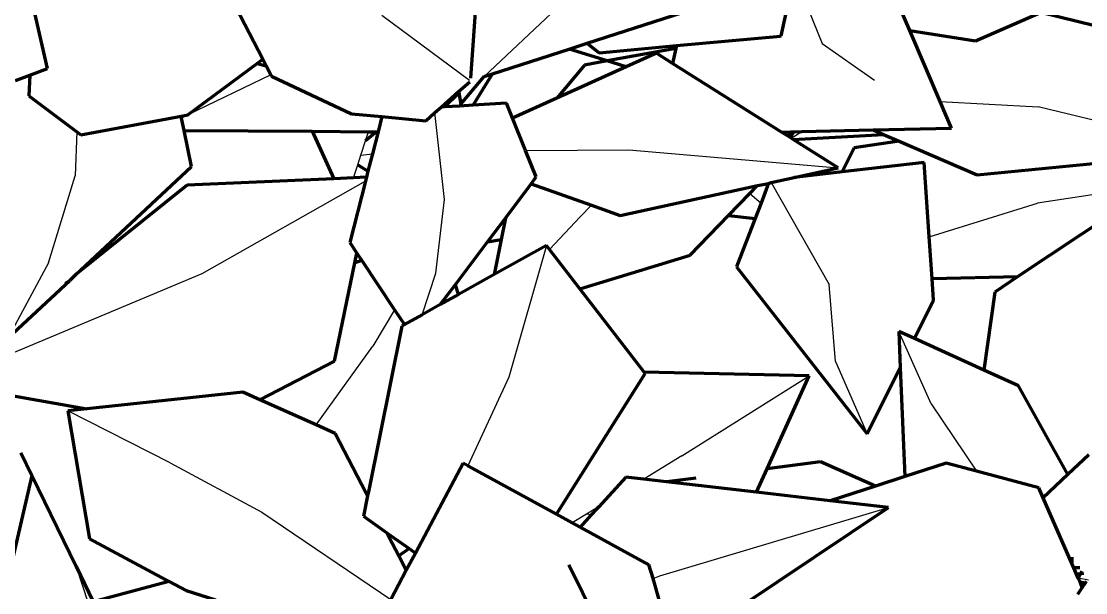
# Model space of a CAD drawing. Header units: millimetres. Extents: x 4307 to 31003, y 2809 to 20009.
# Drawn here: x 7598.8 to 7672.6, y 8094.9 to 8134.5 of the extents above; entities that cross this region are included whole.
import ezdxf

# ---------------------------------------------------------------- set-up
doc = ezdxf.new("R2010")
doc.units = ezdxf.units.MM
doc.layers.add('ProfileEdges', color=7, linetype='Continuous')

msp = doc.modelspace()

# ---------------------------------------------------------------- linework, layer by layer
for p, q in [((7638.289, 8137.678), (7630.863, 8130.695)), ((7652.387, 8137.737), (7654.293, 8132.995)), ((7623.783, 8134.959), (7629.847, 8130.45)), ((7654.293, 8132.995), (7657.934, 8130.457)), ((7616.092, 8130.808), (7610.343, 8128.043)), ((7662.477, 8128.962), (7669.267, 8128.601)), ((7678.103, 8126.457), (7669.267, 8128.601)), ((7610.343, 8128.043), (7609.901, 8127.805)), ((7628.122, 8122.172), (7627.466, 8128.204)), ((7602.652, 8126.864), (7602.535, 8123.807)), ((7622.333, 8125.239), (7622.658, 8126.245)), ((7622.658, 8126.245), (7622.862, 8126.876)), ((7652.146, 8126.429), (7652.888, 8126.884)), ((7633.746, 8125.57), (7640.911, 8125.615)), ((7640.911, 8125.615), (7655.417, 8124.368)), ((7622.119, 8124.576), (7622.333, 8125.239)), ((7622.333, 8125.239), (7623.13, 8125.342)), ((7621.828, 8123.676), (7622.119, 8124.576)), ((7600.68, 8117.79), (7602.535, 8123.807)), ((7622.648, 8123.454), (7611.314, 8117.016)), ((7650.761, 8123.353), (7654.793, 8116.275)), ((7649.277, 8122.587), (7650.065, 8121.932)), ((7677.358, 8123.166), (7669.215, 8121.93)), ((7627.517, 8117.072), (7628.122, 8122.172)), ((7637.536, 8120.966), (7638.324, 8121.78)), ((7661.72, 8119.581), (7669.215, 8121.93)), ((7637.536, 8120.966), (7635.409, 8118.706)), ((7635.187, 8118.994), (7632.59, 8109.868)), ((7600.68, 8117.79), (7597.893, 8112.583)), ((7611.314, 8117.016), (7593.265, 8109.457)), ((7626.58, 8114.191), (7627.517, 8117.072)), ((7655.217, 8110.938), (7654.793, 8116.275)), ((7624.668, 8114.537), (7623.159, 8111.997)), ((7661.852, 8108.014), (7659.604, 8113.034)), ((7619.22, 8106.556), (7623.159, 8111.997)), ((7655.217, 8110.938), (7657.422, 8105.927)), ((7644.583, 8104.397), (7653.409, 8109.962)), ((7632.59, 8109.868), (7629.748, 8103.706)), ((7661.852, 8108.014), (7664.987, 8103.345)), ((7609.102, 8103.922), (7602.025, 8107.515)), ((7644.583, 8104.397), (7641.939, 8102.782)), ((7609.102, 8103.922), (7615.459, 8100.504)), ((7615.459, 8100.504), (7624.405, 8094.451)), ((7637.963, 8100.352), (7636.982, 8099.753)), ((7638.624, 8100.756), (7637.963, 8100.352)), ((7638.301, 8100.305), (7637.963, 8100.352)), ((7638.82, 8100.876), (7638.624, 8100.756)), ((7643.061, 8096.085), (7658.898, 8100.829)), ((7602.602, 8096.729), (7603.427, 8094.198)), ((7642.577, 8095.892), (7643.061, 8096.085)), ((7672.749, 8095.789), (7672.046, 8095.935))]:
    msp.add_line(p, q)
at = {"layer": 'ProfileEdges', "lineweight": 211}
for p, q in [((7660.37, 8133.88), (7657.724, 8140.056)), ((7629.945, 8130.583), (7630.563, 8139.298)), ((7651.455, 8133.513), (7652.387, 8137.737)), ((7638.016, 8133.012), (7648.633, 8136.452)), ((7600.612, 8131.251), (7599.613, 8135.603)), ((7613.667, 8135.504), (7615.53, 8131.897)), ((7664.919, 8133.17), (7669.429, 8135.141)), ((7676.058, 8133.508), (7669.429, 8135.141)), ((7660.37, 8133.88), (7664.919, 8133.17)), ((7662.477, 8128.962), (7660.37, 8133.88)), ((7636.762, 8132.606), (7638.016, 8133.012)), ((7638.016, 8133.012), (7638.836, 8132.352)), ((7638.836, 8132.352), (7644.198, 8132.845)), ((7644.198, 8132.845), (7644.155, 8132.651)), ((7644.198, 8132.845), (7651.411, 8133.509)), ((7651.411, 8133.509), (7651.455, 8133.513)), ((7631.462, 8130.889), (7636.762, 8132.606)), ((7639.39, 8131.78), (7636.762, 8132.606)), ((7644.155, 8132.651), (7639.39, 8131.78)), ((7642.82, 8132.309), (7640.718, 8131.363)), ((7643.924, 8131.613), (7642.82, 8132.309)), ((7644.155, 8132.651), (7643.924, 8131.613)), ((7610.343, 8128.043), (7615.137, 8131.605)), ((7615.137, 8131.605), (7615.53, 8131.897)), ((7615.137, 8131.605), (7615.763, 8131.445)), ((7615.53, 8131.897), (7615.763, 8131.445)), ((7615.763, 8131.445), (7616.092, 8130.808)), ((7637.829, 8131.495), (7635.921, 8129.205)), ((7640.718, 8131.363), (7635.921, 8129.205)), ((7639.39, 8131.78), (7637.829, 8131.495)), ((7640.718, 8131.363), (7639.39, 8131.78)), ((7651.475, 8126.853), (7643.924, 8131.613)), ((7598.389, 8130.433), (7599.385, 8130.799)), ((7599.385, 8130.799), (7599.317, 8129.367)), ((7599.385, 8130.799), (7600.612, 8131.251)), ((7616.092, 8130.808), (7616.138, 8130.719)), ((7616.138, 8130.719), (7621.669, 8128.124)), ((7629.262, 8128.791), (7630.863, 8130.695)), ((7630.108, 8128.71), (7631.462, 8130.889)), ((7630.863, 8130.695), (7631.462, 8130.889)), ((7629.103, 8129.653), (7629.882, 8130.343)), ((7599.317, 8129.367), (7602.652, 8126.864)), ((7627.893, 8128.582), (7629.103, 8129.653)), ((7628.13, 8128.595), (7629.12, 8129.562)), ((7629.103, 8129.653), (7629.12, 8129.562)), ((7629.12, 8129.562), (7629.262, 8128.791)), ((7635.921, 8129.205), (7632.835, 8127.816)), ((7627.466, 8128.204), (7627.893, 8128.582)), ((7628.13, 8128.595), (7627.893, 8128.582)), ((7629.199, 8128.657), (7628.13, 8128.595)), ((7629.262, 8128.791), (7629.199, 8128.657)), ((7630.108, 8128.71), (7629.199, 8128.657)), ((7632.418, 8128.844), (7630.108, 8128.71)), ((7632.835, 8127.816), (7632.418, 8128.844)), ((7663.267, 8127.116), (7662.477, 8128.962)), ((7602.931, 8126.655), (7609.871, 8127.954)), ((7609.871, 8127.954), (7610.343, 8128.043)), ((7609.901, 8127.805), (7609.871, 8127.954)), ((7610.072, 8126.961), (7609.901, 8127.805)), ((7621.669, 8128.124), (7623.791, 8127.925)), ((7623.791, 8127.925), (7623.521, 8126.872)), ((7623.791, 8127.925), (7626.83, 8127.64)), ((7626.83, 8127.64), (7627.466, 8128.204)), ((7633.746, 8125.57), (7632.835, 8127.816)), ((7610.581, 8124.458), (7610.072, 8126.961)), ((7610.072, 8126.961), (7618.945, 8126.902)), ((7652.888, 8126.884), (7657.837, 8126.995)), ((7657.837, 8126.995), (7663.267, 8127.116)), ((7657.837, 8126.995), (7658.562, 8126.682)), ((7602.652, 8126.864), (7602.931, 8126.655)), ((7618.945, 8126.902), (7620.449, 8123.616)), ((7618.945, 8126.902), (7622.862, 8126.876)), ((7623.412, 8126.873), (7622.658, 8126.245)), ((7622.862, 8126.876), (7623.412, 8126.873)), ((7623.521, 8126.872), (7623.13, 8125.342)), ((7623.412, 8126.873), (7623.521, 8126.872)), ((7651.475, 8126.853), (7652.103, 8126.867)), ((7651.941, 8126.559), (7651.475, 8126.853)), ((7651.941, 8126.559), (7652.103, 8126.867)), ((7652.075, 8126.475), (7651.941, 8126.559)), ((7652.337, 8126.872), (7652.075, 8126.475)), ((7652.146, 8126.429), (7652.075, 8126.475)), ((7652.103, 8126.867), (7652.337, 8126.872)), ((7652.285, 8126.342), (7652.146, 8126.429)), ((7652.285, 8126.342), (7658.562, 8126.682)), ((7655.417, 8124.368), (7652.285, 8126.342)), ((7652.337, 8126.872), (7652.888, 8126.884)), ((7659.638, 8126.217), (7656.519, 8125.758)), ((7658.562, 8126.682), (7659.638, 8126.217)), ((7659.638, 8126.217), (7665.052, 8123.879)), ((7634.489, 8123.74), (7633.746, 8125.57)), ((7656.519, 8125.758), (7655.676, 8124.085)), ((7665.052, 8123.879), (7686.042, 8125.922)), ((7623.13, 8125.342), (7622.82, 8124.129)), ((7661.372, 8124.741), (7655.676, 8124.085)), ((7661.72, 8119.581), (7661.372, 8124.741)), ((7602.556, 8116.947), (7610.581, 8124.458)), ((7622.119, 8124.576), (7622.82, 8124.129)), ((7622.82, 8124.129), (7622.714, 8123.714)), ((7652.364, 8123.703), (7655.417, 8124.368)), ((7655.676, 8124.085), (7652.364, 8123.703)), ((7620.449, 8123.616), (7610.285, 8123.178)), ((7621.828, 8123.676), (7620.449, 8123.616)), ((7622.648, 8123.454), (7621.557, 8119.185)), ((7622.714, 8123.714), (7621.828, 8123.676)), ((7622.714, 8123.714), (7622.648, 8123.454)), ((7632.344, 8120.89), (7634.134, 8123.268)), ((7634.134, 8123.268), (7634.489, 8123.74)), ((7634.134, 8123.268), (7638.324, 8121.78)), ((7649.817, 8123.148), (7650.587, 8123.285)), ((7650.576, 8123.313), (7650.065, 8121.932)), ((7650.587, 8123.285), (7650.576, 8123.313)), ((7650.587, 8123.285), (7650.761, 8123.353)), ((7650.761, 8123.353), (7652.364, 8123.703)), ((7610.285, 8123.178), (7602.556, 8116.947)), ((7640.307, 8121.076), (7649.817, 8123.148)), ((7647.808, 8121.065), (7649.277, 8122.587)), ((7649.277, 8122.587), (7649.817, 8123.148)), ((7677.358, 8123.166), (7667.861, 8116.827)), ((7638.324, 8121.78), (7640.307, 8121.076)), ((7650.065, 8121.932), (7649.651, 8120.86)), ((7645.155, 8118.315), (7647.808, 8121.065)), ((7647.808, 8121.065), (7649.651, 8120.86)), ((7631.101, 8119.238), (7632.344, 8120.89)), ((7632.344, 8120.89), (7632.048, 8119.394)), ((7649.651, 8120.86), (7648.362, 8117.518)), ((7661.915, 8116.701), (7661.72, 8119.581)), ((7621.557, 8119.185), (7622.046, 8118.454)), ((7628.884, 8116.292), (7631.101, 8119.238)), ((7631.101, 8119.238), (7632.048, 8119.394)), ((7632.048, 8119.394), (7631.568, 8116.975)), ((7635.187, 8118.994), (7631.568, 8116.975)), ((7635.409, 8118.706), (7635.187, 8118.994)), ((7621.906, 8117.773), (7622.046, 8118.454)), ((7622.046, 8118.454), (7622.389, 8117.943)), ((7637.506, 8115.986), (7635.409, 8118.706)), ((7637.506, 8115.986), (7645.155, 8118.315)), ((7620.499, 8110.963), (7621.906, 8117.773)), ((7622.389, 8117.943), (7621.906, 8117.773)), ((7622.389, 8117.943), (7624.668, 8114.537)), ((7648.362, 8117.518), (7657.422, 8105.927)), ((7602.556, 8116.947), (7602.147, 8116.564)), ((7631.568, 8116.975), (7629.092, 8115.593)), ((7661.915, 8116.701), (7667.861, 8116.827)), ((7662.016, 8115.197), (7661.915, 8116.701)), ((7667.861, 8116.827), (7666.263, 8115.76)), ((7597.893, 8112.583), (7602.147, 8116.564)), ((7601.847, 8116.375), (7602.147, 8116.564)), ((7627.826, 8114.886), (7628.884, 8116.292)), ((7629.092, 8115.593), (7628.884, 8116.292)), ((7641.968, 8110.2), (7637.506, 8115.986)), ((7629.092, 8115.593), (7627.826, 8114.886)), ((7660.698, 8112.536), (7662.016, 8115.197)), ((7666.263, 8115.76), (7665.498, 8110.35)), ((7624.668, 8114.537), (7625.357, 8113.508)), ((7627.826, 8114.886), (7626.58, 8114.191)), ((7626.58, 8114.191), (7625.357, 8113.508)), ((7625.167, 8113.402), (7622.853, 8101.902)), ((7625.357, 8113.508), (7625.167, 8113.402)), ((7659.604, 8113.034), (7659.707, 8110.536)), ((7660.698, 8112.536), (7659.604, 8113.034)), ((7665.498, 8110.35), (7660.698, 8112.536)), ((7615.326, 8108.29), (7620.499, 8110.963)), ((7635.888, 8100.351), (7642.03, 8110.118)), ((7653.409, 8109.962), (7641.968, 8110.2)), ((7642.03, 8110.118), (7641.968, 8110.2)), ((7650.478, 8103.505), (7653.409, 8109.962)), ((7657.422, 8105.927), (7659.707, 8110.536)), ((7659.707, 8110.536), (7660.019, 8102.966)), ((7667.916, 8109.249), (7665.498, 8110.35)), ((7671.328, 8103.105), (7667.916, 8109.249)), ((7597.723, 8108.658), (7603.326, 8107.655)), ((7614.15, 8108.814), (7603.326, 8107.655)), ((7615.326, 8108.29), (7614.15, 8108.814)), ((7619.22, 8106.556), (7615.326, 8108.29)), ((7603.326, 8107.655), (7602.025, 8107.515)), ((7602.025, 8107.515), (7603.509, 8098.659)), ((7620.554, 8105.962), (7619.22, 8106.556)), ((7622.707, 8101.81), (7620.554, 8105.962)), ((7598.766, 8104.622), (7599.533, 8103.043)), ((7672.785, 8104.477), (7671.328, 8103.105)), ((7629.418, 8103.886), (7626.11, 8097.659)), ((7629.748, 8103.706), (7629.418, 8103.886)), ((7635.888, 8100.351), (7629.748, 8103.706)), ((7649.741, 8101.884), (7650.478, 8103.505)), ((7654.189, 8103.988), (7650.478, 8103.505)), ((7657.989, 8102.311), (7654.189, 8103.988)), ((7662.902, 8103.897), (7660.019, 8102.966)), ((7664.987, 8103.345), (7662.902, 8103.897)), ((7669.315, 8102.197), (7664.987, 8103.345)), ((7599.533, 8103.043), (7597.664, 8095.043)), ((7599.533, 8103.043), (7602.602, 8096.729)), ((7640.685, 8102.926), (7638.82, 8100.876)), ((7641.939, 8102.782), (7640.685, 8102.926)), ((7643.516, 8102.6), (7641.939, 8102.782)), ((7645.554, 8102.865), (7643.516, 8102.6)), ((7649.741, 8101.884), (7643.516, 8102.6)), ((7660.019, 8102.966), (7657.989, 8102.311)), ((7671.328, 8103.105), (7669.621, 8101.496)), ((7622.707, 8101.81), (7622.853, 8101.902)), ((7622.853, 8101.902), (7622.799, 8101.633)), ((7654.845, 8101.296), (7649.741, 8101.884)), ((7657.989, 8102.311), (7654.845, 8101.296)), ((7669.621, 8101.496), (7669.315, 8102.197)), ((7622.799, 8101.633), (7622.513, 8100.212)), ((7622.799, 8101.633), (7622.707, 8101.81)), ((7658.898, 8100.829), (7654.845, 8101.296)), ((7671.624, 8096.902), (7669.621, 8101.496)), ((7636.982, 8099.753), (7635.888, 8100.351)), ((7638.689, 8100.732), (7638.301, 8100.305)), ((7638.689, 8100.732), (7638.624, 8100.756)), ((7638.82, 8100.876), (7638.689, 8100.732)), ((7648.611, 8093.944), (7658.898, 8100.829)), ((7622.513, 8100.212), (7624.132, 8099.064)), ((7637.527, 8099.455), (7636.982, 8099.753)), ((7638.301, 8100.305), (7637.527, 8099.455)), ((7624.27, 8098.797), (7624.132, 8099.064)), ((7624.132, 8099.064), (7624.375, 8098.891)), ((7624.375, 8098.891), (7624.27, 8098.797)), ((7624.375, 8098.891), (7625.669, 8097.973)), ((7642.298, 8096.848), (7637.527, 8099.455)), ((7603.509, 8098.659), (7608.821, 8095.815)), ((7624.957, 8097.472), (7624.27, 8098.797)), ((7625.669, 8097.973), (7624.957, 8097.472)), ((7625.477, 8096.469), (7624.957, 8097.472)), ((7626.11, 8097.659), (7625.477, 8096.469)), ((7625.669, 8097.973), (7626.11, 8097.659)), ((7602.602, 8096.729), (7603.786, 8094.294)), ((7640.921, 8088.39), (7636.746, 8096.858)), ((7642.577, 8095.892), (7642.298, 8096.848)), ((7671.624, 8096.902), (7671.622, 8097.383)), ((7671.735, 8096.648), (7671.624, 8096.902)), ((7625.477, 8096.469), (7624.405, 8094.451)), ((7672.154, 8096.631), (7671.735, 8096.648)), ((7671.932, 8096.196), (7671.735, 8096.648)), ((7672.206, 8096.23), (7671.932, 8096.196)), ((7672.046, 8095.935), (7671.932, 8096.196)), ((7672.046, 8095.935), (7672.206, 8096.23)), ((7672.171, 8095.646), (7672.046, 8095.935)), ((7672.206, 8096.23), (7672.307, 8096.415)), ((7672.419, 8096.256), (7672.206, 8096.23)), ((7608.863, 8095.651), (7603.786, 8094.294)), ((7608.863, 8095.651), (7608.821, 8095.815)), ((7608.821, 8095.815), (7609.039, 8095.698)), ((7609.039, 8095.698), (7608.863, 8095.651)), ((7609.039, 8095.698), (7610.227, 8095.061)), ((7643.839, 8091.564), (7642.577, 8095.892)), ((7672.331, 8095.28), (7672.002, 8094.787)), ((7672.527, 8095.572), (7672.171, 8095.646)), ((7672.331, 8095.28), (7672.171, 8095.646)), ((7672.527, 8095.572), (7672.331, 8095.28)), ((7672.606, 8095.692), (7672.527, 8095.572)), ((7610.227, 8095.061), (7612.257, 8094.432))]:
    msp.add_line(p, q, dxfattribs=at)

doc.saveas('drawing.dxf')
